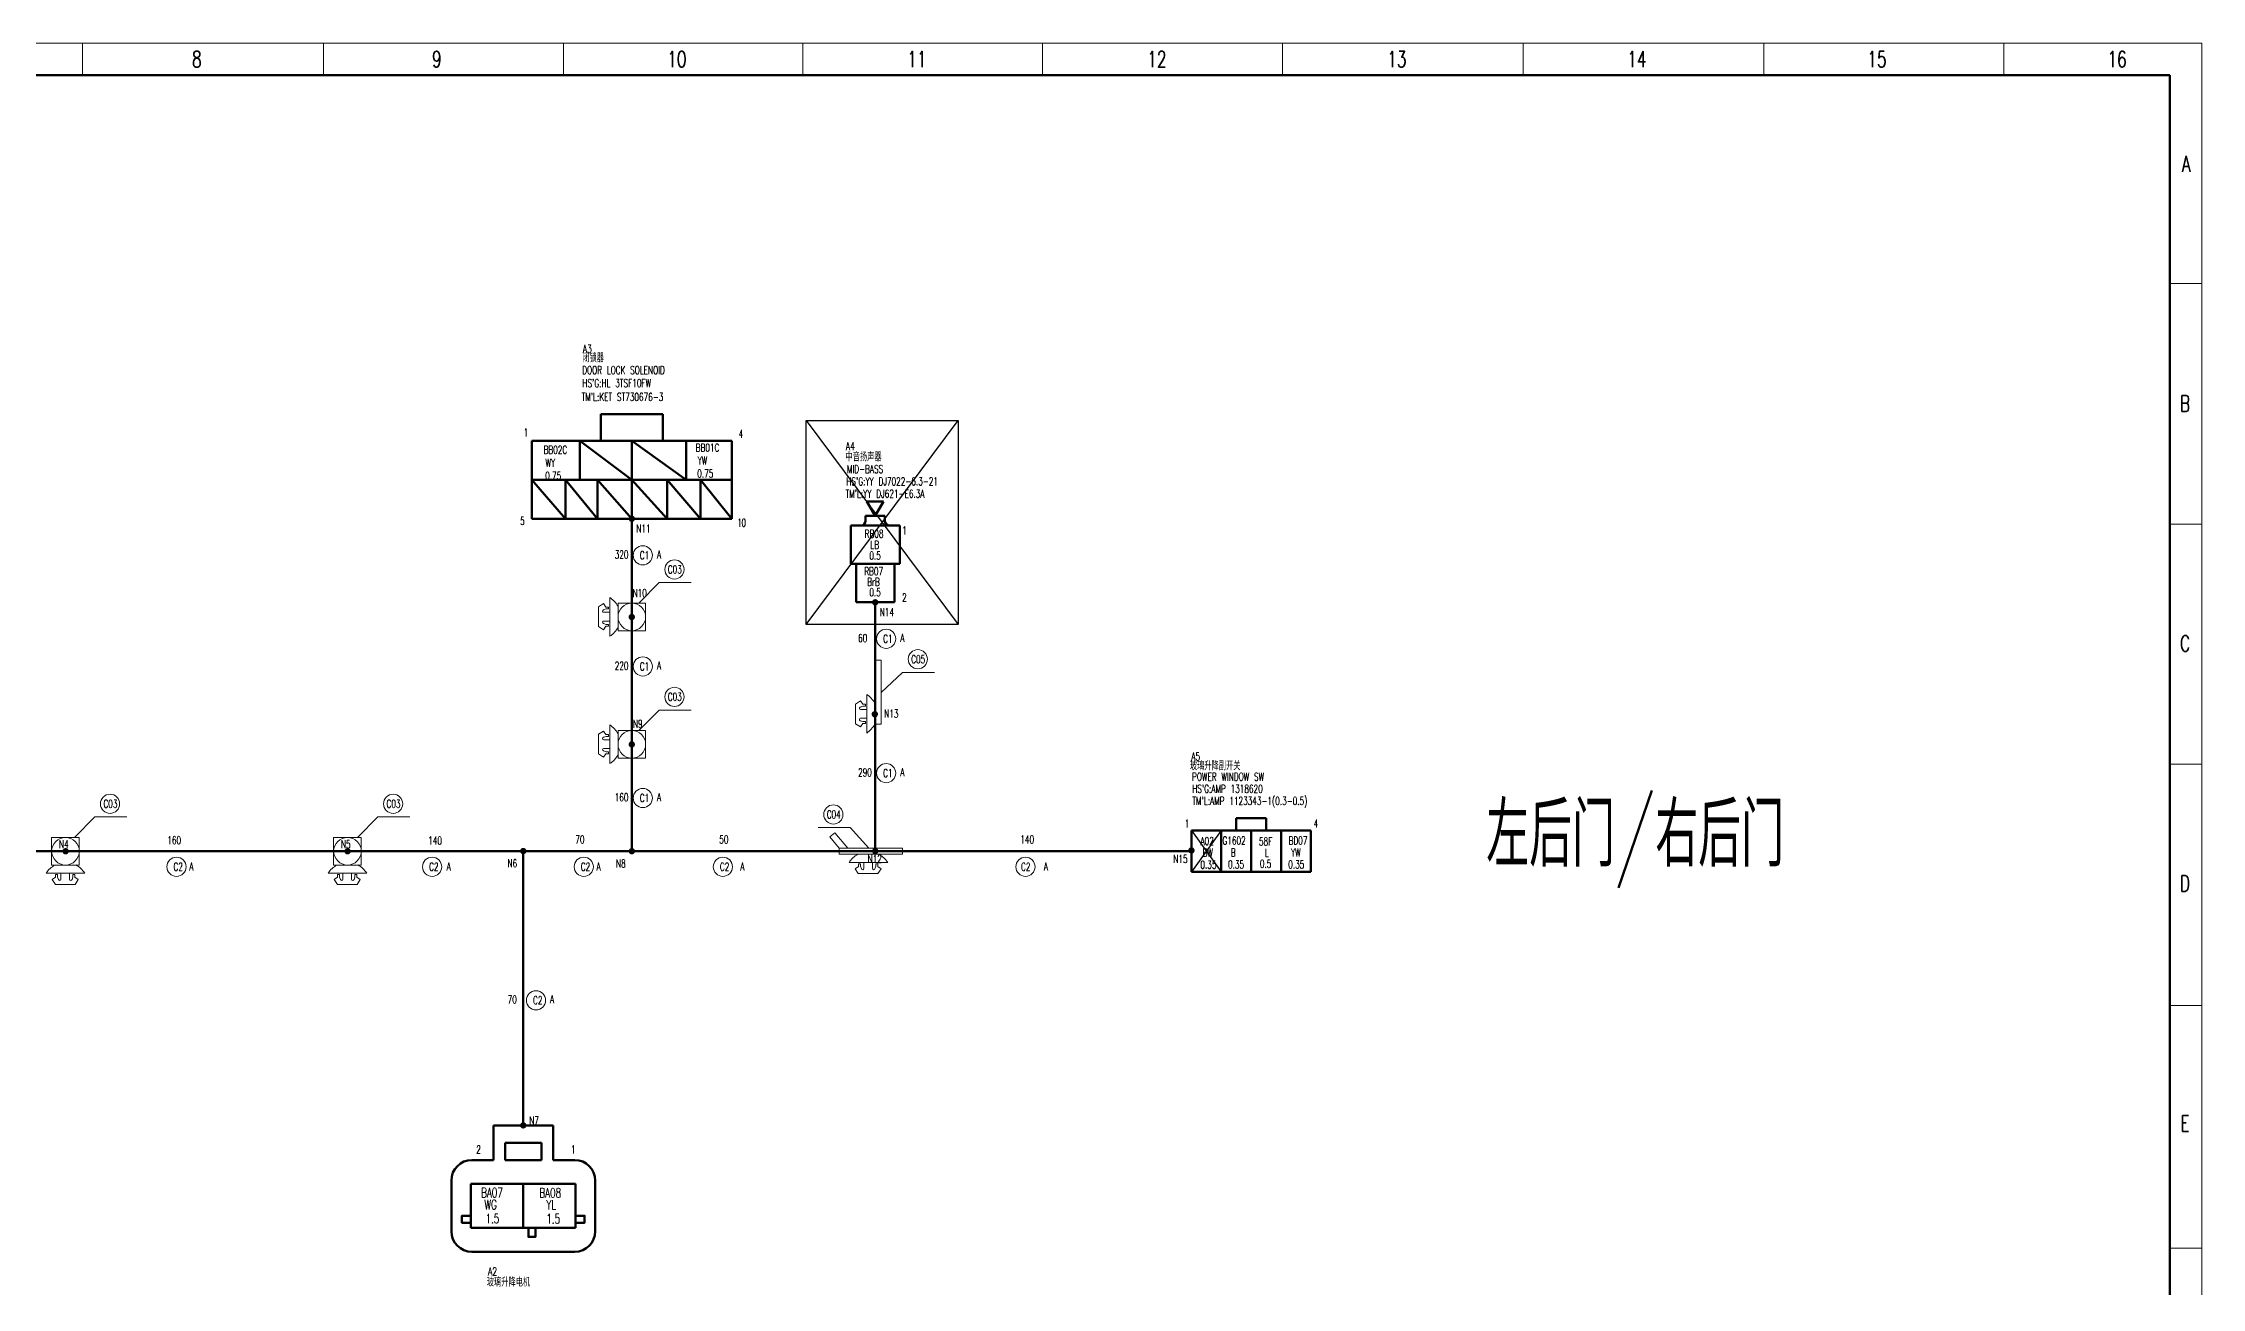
# Model space of a CAD drawing. Header units: millimetres. Extents: x 1089 to 2278, y 102 to 943.
# Drawn here: x 1603 to 2278, y 554 to 943 of the extents above; entities that cross this region are included whole.
import ezdxf
from ezdxf.enums import TextEntityAlignment as Align

# ---------------------------------------------------------------- set-up
doc = ezdxf.new("R2010")
doc.units = ezdxf.units.MM
for name, color, linetype, lineweight in [('0Filament', 7, 'Continuous', 20), ('2FRAME', 2, 'Continuous', 70), ('4CONTOUR', 4, 'Continuous', 50)]:
    doc.layers.add(name, color=color, linetype=linetype, lineweight=lineweight)
doc.styles.add('HZ', font='TXT', dxfattribs={"width": 0.7, "height": 4, "bigfont": 'HZTXT'})

msp = doc.modelspace()

# ---------------------------------------------------------------- hatches: boundary and pattern name
at = {"layer": '0Filament'}
h = msp.add_hatch(color=256, dxfattribs=at)
edge = h.paths.add_edge_path()
edge.add_arc((1787.044, 794.771), 1, 0, 360)
h = msp.add_hatch(color=256, dxfattribs=at)
edge = h.paths.add_edge_path()
edge.add_arc((1863.09, 768.676), 1, 0, 360)
h = msp.add_hatch(color=256, dxfattribs=at)
edge = h.paths.add_edge_path()
edge.add_arc((1787.03, 764.075), 1, -90, 270)
h = msp.add_hatch(color=256, dxfattribs=at)
edge = h.paths.add_edge_path()
edge.add_arc((1862.961, 733.7), 1, 90, 450, ccw=False)
h = msp.add_hatch(color=256, dxfattribs=at)
edge = h.paths.add_edge_path()
edge.add_arc((1787.03, 724.256), 1, -90, 270)
h = msp.add_hatch(color=256, dxfattribs=at)
edge = h.paths.add_edge_path()
edge.add_arc((1610.122, 690.858), 1, 0, 360)
h = msp.add_hatch(color=256, dxfattribs=at)
edge = h.paths.add_edge_path()
edge.add_arc((1698.232, 690.858), 1, 0, 360)
h = msp.add_hatch(color=256, dxfattribs=at)
edge = h.paths.add_edge_path()
edge.add_arc((1753.127, 690.925), 1, 0, 360)
h = msp.add_hatch(color=256, dxfattribs=at)
edge = h.paths.add_edge_path()
edge.add_arc((1787.044, 690.879), 1, 0, 360)
h = msp.add_hatch(color=256, dxfattribs=at)
edge = h.paths.add_edge_path()
edge.add_arc((1863.09, 690.879), 1, 0, 360)
h = msp.add_hatch(color=256, dxfattribs=at)
edge = h.paths.add_edge_path()
edge.add_arc((1961.91, 691.109), 1, 0, 360)
h = msp.add_hatch(color=256, dxfattribs=at)
edge = h.paths.add_edge_path()
edge.add_arc((1753.127, 605.168), 1, 0, 360)

# ---------------------------------------------------------------- linework, layer by layer
for p, q in [((1088.587, 943.429), (2277.587, 943.429)), ((1615.425, 943.455), (1615.425, 933.471)), ((1690.667, 943.429), (1690.667, 933.526)), ((1765.696, 943.427), (1765.696, 933.525)), ((1840.509, 943.429), (1840.509, 933.526)), ((1915.322, 943.427), (1915.322, 933.525)), ((1990.352, 943.429), (1990.352, 933.526)), ((2065.594, 943.455), (2065.594, 933.471)), ((2140.732, 943.429), (2140.732, 933.526)), ((2277.587, 102.429), (2277.587, 943.429)), ((1780.176, 770.165), (1780.176, 758.071)), ((1789.223, 768.436), (1795.607, 774.82)), ((1795.607, 774.82), (1805.607, 774.82)), ((1778.21, 768.265), (1776.665, 767.261)), ((1776.665, 761.118), (1776.665, 767.261)), ((1778.984, 766.592), (1778.157, 766.306)), ((1778.21, 768.265), (1778.943, 767.204)), ((1780.17, 765.548), (1778.285, 765.548)), ((1780.174, 762.831), (1778.285, 762.831)), ((1778.943, 767.204), (1779.758, 767.204)), ((1779.758, 766.592), (1778.984, 766.592)), ((1779.758, 767.204), (1779.758, 766.592)), ((1782.724, 759.796), (1782.724, 768.436)), ((1782.724, 768.436), (1791.364, 768.436)), ((1782.724, 767.41), (1782.724, 760.821)), ((1791.364, 768.436), (1791.364, 759.796)), ((1778.21, 760.114), (1776.665, 761.118)), ((1778.984, 761.787), (1778.157, 762.073)), ((1778.21, 760.114), (1778.943, 761.175)), ((1778.943, 761.175), (1779.758, 761.175)), ((1779.758, 761.787), (1778.984, 761.787)), ((1779.758, 761.175), (1779.758, 761.787)), ((1791.364, 759.796), (1782.724, 759.796)), ((1862.975, 750.62), (1864.911, 750.62)), ((1862.975, 730.568), (1862.975, 750.62)), ((1864.911, 730.568), (1864.911, 750.62)), ((1862.975, 743.97), (1862.975, 737.4)), ((1864.911, 740.497), (1871.653, 746.756)), ((1871.653, 746.756), (1881.653, 746.756)), ((1858.46, 737.864), (1856.915, 736.86)), ((1856.915, 736.86), (1856.915, 730.718)), ((1859.234, 736.191), (1858.408, 735.905)), ((1858.46, 737.864), (1859.193, 736.803)), ((1859.193, 736.803), (1860.008, 736.803)), ((1860.008, 736.191), (1859.234, 736.191)), ((1860.008, 736.803), (1860.008, 736.191)), ((1860.426, 727.813), (1860.426, 739.907)), ((1780.176, 730.347), (1780.176, 718.253)), ((1782.724, 719.977), (1782.724, 728.617)), ((1782.724, 728.617), (1791.364, 728.617)), ((1789.223, 728.617), (1795.607, 735.002)), ((1791.364, 728.617), (1791.364, 719.977)), ((1795.607, 735.002), (1805.607, 735.002)), ((1858.46, 729.714), (1856.915, 730.718)), ((1859.234, 731.386), (1858.408, 731.673)), ((1858.46, 729.714), (1859.193, 730.774)), ((1860.424, 735.147), (1858.535, 735.147)), ((1860.42, 732.43), (1858.535, 732.43)), ((1859.193, 730.774), (1860.008, 730.774)), ((1860.008, 731.386), (1859.234, 731.386)), ((1860.008, 730.774), (1860.008, 731.386)), ((1862.975, 730.568), (1864.911, 730.568)), ((1778.21, 728.446), (1776.665, 727.442)), ((1776.665, 721.299), (1776.665, 727.442)), ((1778.984, 726.773), (1778.157, 726.487)), ((1778.984, 721.968), (1778.157, 722.254)), ((1778.21, 728.446), (1778.943, 727.385)), ((1780.17, 725.729), (1778.285, 725.729)), ((1780.174, 723.012), (1778.285, 723.012)), ((1778.943, 727.385), (1779.758, 727.385)), ((1779.758, 726.773), (1778.984, 726.773)), ((1779.758, 721.968), (1778.984, 721.968)), ((1779.758, 727.385), (1779.758, 726.773)), ((1779.758, 721.356), (1779.758, 721.968)), ((1782.724, 727.592), (1782.724, 721.002)), ((1778.21, 720.295), (1776.665, 721.299)), ((1778.21, 720.295), (1778.943, 721.356)), ((1778.943, 721.356), (1779.758, 721.356)), ((1791.364, 719.977), (1782.724, 719.977)), ((1612.874, 695.192), (1619.259, 701.577)), ((1619.259, 701.577), (1629.259, 701.577)), ((1701.318, 695.192), (1707.702, 701.577)), ((1707.702, 701.577), (1717.702, 701.577)), ((1605.761, 695.192), (1614.401, 695.192)), ((1605.761, 686.552), (1605.761, 695.192)), ((1614.401, 695.192), (1614.401, 686.552)), ((1693.871, 695.192), (1702.511, 695.192)), ((1693.871, 686.552), (1693.871, 695.192)), ((1702.511, 695.192), (1702.511, 686.552)), ((1845.273, 698.235), (1855.273, 698.235)), ((1861.063, 691.851), (1855.273, 698.235)), ((1851.806, 689.915), (1851.806, 691.851)), ((1871.614, 691.851), (1851.806, 691.851)), ((1871.614, 689.915), (1851.806, 689.915)), ((1864.231, 689.915), (1857.661, 689.915)), ((1871.614, 691.851), (1871.614, 689.915)), ((1604.031, 684.004), (1616.125, 684.004)), ((1614.401, 686.552), (1605.761, 686.552)), ((1605.932, 682.037), (1606.993, 682.771)), ((1605.932, 682.037), (1606.936, 680.493)), ((1606.786, 686.552), (1613.375, 686.552)), ((1606.993, 682.771), (1606.993, 683.586)), ((1606.993, 683.586), (1607.605, 683.586)), ((1607.605, 683.586), (1607.605, 682.811)), ((1607.605, 682.811), (1607.891, 681.985)), ((1608.649, 683.998), (1608.649, 682.113)), ((1611.366, 684.002), (1611.366, 682.113)), ((1612.41, 682.811), (1612.123, 681.985)), ((1613.022, 683.586), (1612.41, 683.586)), ((1612.41, 683.586), (1612.41, 682.811)), ((1613.022, 682.771), (1613.022, 683.586)), ((1614.082, 682.037), (1613.022, 682.771)), ((1614.082, 682.037), (1613.078, 680.493)), ((1692.142, 684.004), (1704.236, 684.004)), ((1702.511, 686.552), (1693.871, 686.552)), ((1694.042, 682.037), (1695.103, 682.771)), ((1694.042, 682.037), (1695.047, 680.493)), ((1694.897, 686.552), (1701.486, 686.552)), ((1695.103, 682.771), (1695.103, 683.586)), ((1695.103, 683.586), (1695.715, 683.586)), ((1695.715, 683.586), (1695.715, 682.811)), ((1695.715, 682.811), (1696.001, 681.985)), ((1696.759, 683.998), (1696.759, 682.113)), ((1699.476, 684.002), (1699.476, 682.113)), ((1700.52, 682.811), (1700.234, 681.985)), ((1701.132, 683.586), (1700.52, 683.586)), ((1700.52, 683.586), (1700.52, 682.811)), ((1701.132, 682.771), (1701.132, 683.586)), ((1702.193, 682.037), (1701.132, 682.771)), ((1702.193, 682.037), (1701.189, 680.493)), ((1854.906, 687.366), (1867, 687.366)), ((1856.807, 685.4), (1857.867, 686.133)), ((1856.807, 685.4), (1857.811, 683.855)), ((1863.953, 683.855), (1857.811, 683.855)), ((1857.867, 686.133), (1857.867, 686.948)), ((1857.867, 686.948), (1858.479, 686.948)), ((1858.479, 686.948), (1858.479, 686.174)), ((1858.479, 686.174), (1858.766, 685.348)), ((1859.523, 687.36), (1859.523, 685.475)), ((1862.24, 687.364), (1862.24, 685.475)), ((1863.284, 686.174), (1862.998, 685.348)), ((1863.896, 686.948), (1863.284, 686.948)), ((1863.284, 686.948), (1863.284, 686.174)), ((1863.896, 686.133), (1863.896, 686.948)), ((1864.957, 685.4), (1863.896, 686.133)), ((1864.957, 685.4), (1863.953, 683.855)), ((1613.078, 680.493), (1606.936, 680.493)), ((1701.189, 680.493), (1695.047, 680.493)), ((2277.587, 642.601), (2267.685, 642.601)), ((2277.586, 566.759), (2267.683, 566.759))]:
    msp.add_line(p, q, dxfattribs=at)
at = {"layer": '0Filament', "lineweight": 20}
for p, q in [((2215.761, 943.427), (2215.761, 933.525)), ((2215.761, 933.525), (2215.761, 943.427)), ((2277.587, 943.429), (2267.685, 943.429)), ((2277.587, 943.429), (2267.685, 943.429)), ((2277.613, 868.291), (2267.629, 868.291)), ((2277.587, 793.152), (2267.685, 793.152)), ((2277.586, 718.123), (2267.683, 718.123))]:
    msp.add_line(p, q, dxfattribs=at)
at = {"layer": '0Filament', "ltscale": 0.5}
for p, q in [((1848.949, 695.378), (1850.451, 696.595)), ((1851.806, 691.851), (1848.949, 695.378)), ((1850.451, 696.595), (1854.556, 691.851))]:
    msp.add_line(p, q, dxfattribs=at)
at = {"layer": '0Filament'}
for centre, radius in [((1790.461, 783.369), 3), ((1800.355, 778.939), 3), ((1787.044, 764.116), 4.32), ((1866.507, 757.274), 3), ((1790.461, 748.627), 3), ((1876.401, 750.875), 3), ((1800.355, 739.121), 3), ((1787.044, 724.297), 4.32), ((1866.507, 715.277), 3), ((1624.007, 705.696), 3), ((1712.45, 705.696), 3), ((1790.461, 707.495), 3), ((1850.021, 702.354), 3), ((1610.081, 690.872), 4.32), ((1698.191, 690.872), 4.32), ((1644.766, 686.008), 3), ((1724.635, 686.008), 3), ((1772.025, 686.008), 3), ((1815.5, 686.008), 3), ((1910.043, 686.008), 3), ((1757.11, 644.266), 3)]:
    msp.add_circle(centre, radius, dxfattribs=at)
for centre, radius, start, end in [((1775.509, 763.293), 8.307, 29.710404, 55.819606), ((1778.285, 765.937), 0.39, 109.115017, 270), ((1778.285, 762.441), 0.39, 90, 250.884983), ((1775.779, 764.72), 7.971, 303.480926, 330.876273), ((1858.535, 735.537), 0.39, 109.115017, 270), ((1856.029, 733.259), 7.971, 29.123727, 56.519074), ((1775.509, 723.474), 8.307, 29.710404, 55.819606), ((1858.535, 732.041), 0.39, 90, 250.884983), ((1855.76, 734.685), 8.307, 304.180394, 330.289596), ((1778.285, 726.119), 0.39, 109.115017, 270), ((1778.285, 722.622), 0.39, 90, 250.884983), ((1775.779, 724.901), 7.971, 303.480926, 330.876273), ((1861.778, 682.7), 8.307, 119.710404, 145.819606), ((1860.352, 682.969), 7.971, 33.480926, 60.876273), ((1610.903, 679.337), 8.307, 119.710404, 145.819606), ((1608.259, 682.113), 0.39, 199.115017, 0), ((1611.755, 682.113), 0.39, 180, 340.884983), ((1609.477, 679.607), 7.971, 33.480926, 60.876273), ((1699.014, 679.337), 8.307, 119.710404, 145.819606), ((1696.37, 682.113), 0.39, 199.115017, 0), ((1699.866, 682.113), 0.39, 180, 340.884983), ((1697.587, 679.607), 7.971, 33.480926, 60.876273), ((1859.134, 685.475), 0.39, 199.115017, 0), ((1862.63, 685.475), 0.39, 180, 340.884983)]:
    msp.add_arc(centre, radius, start, end, dxfattribs=at)
at = {"layer": '2FRAME'}
for p in [(1098.587, 933.429), (2267.587, 112.429)]:
    msp.add_line(p, (2267.587, 933.429), dxfattribs=at)
at = {"layer": '4CONTOUR'}
for p, q in [((1796.728, 827.461), (1777.36, 827.461)), ((1777.36, 827.461), (1777.36, 819.151)), ((1796.728, 819.151), (1796.728, 827.461)), ((1755.849, 819.151), (1818.24, 819.151)), ((1755.849, 794.771), (1755.849, 819.151)), ((1770.814, 819.151), (1770.814, 806.961)), ((1770.814, 819.151), (1787.044, 806.961)), ((1777.36, 819.151), (1796.728, 819.151)), ((1787.044, 819.151), (1787.044, 806.961)), ((1787.044, 819.151), (1804.003, 806.961)), ((1804.003, 819.151), (1804.003, 806.961)), ((1818.24, 819.151), (1818.24, 794.771)), ((1755.849, 806.961), (1818.24, 806.961)), ((1755.849, 806.961), (1766.348, 794.771)), ((1766.348, 806.961), (1766.348, 794.771)), ((1766.348, 806.961), (1776.315, 794.771)), ((1776.315, 806.961), (1776.315, 794.771)), ((1776.315, 806.961), (1787.044, 794.771)), ((1787.044, 806.961), (1787.044, 794.771)), ((1787.044, 806.961), (1798.125, 794.771)), ((1798.125, 806.961), (1798.125, 794.771)), ((1798.125, 806.961), (1808.551, 794.771)), ((1808.551, 806.961), (1808.551, 794.771)), ((1808.551, 806.961), (1818.24, 794.771)), ((1865.669, 800.143), (1860.511, 800.143)), ((1860.511, 800.143), (1863.09, 795.676)), ((1863.09, 795.676), (1865.669, 800.143)), ((1818.24, 794.771), (1755.849, 794.771)), ((1787.044, 690.879), (1787.044, 794.771)), ((1855.425, 792.676), (1857.09, 792.676)), ((1855.425, 792.676), (1855.425, 780.676)), ((1869.09, 792.676), (1857.09, 792.676)), ((1866.09, 795.676), (1860.09, 795.676)), ((1860.09, 794.176), (1860.09, 795.676)), ((1866.09, 794.176), (1866.09, 795.676)), ((1869.09, 792.676), (1870.755, 792.676)), ((1870.755, 792.676), (1870.755, 780.676)), ((1855.425, 780.676), (1857.09, 780.676)), ((1869.09, 780.676), (1857.09, 780.676)), ((1857.09, 780.676), (1857.09, 768.676)), ((1869.09, 780.676), (1869.09, 768.676)), ((1869.09, 780.676), (1870.755, 780.676)), ((1869.09, 768.676), (1857.09, 768.676)), ((1863.09, 690.879), (1863.09, 768.676)), ((1961.869, 697.373), (1971.212, 697.373)), ((1961.869, 697.373), (1961.869, 684.477)), ((1971.212, 697.373), (1971.212, 684.477)), ((1971.212, 697.373), (1980.556, 697.373)), ((1975.884, 697.373), (1975.884, 701.235)), ((1975.884, 701.235), (1985.227, 701.235)), ((1980.556, 697.373), (1980.556, 684.477)), ((1980.556, 697.373), (1989.899, 697.373)), ((1985.227, 697.373), (1985.227, 701.235)), ((1989.899, 697.373), (1989.899, 684.477)), ((1989.899, 697.373), (1999.243, 697.373)), ((1999.243, 697.373), (1999.243, 684.477)), ((1961.869, 690.925), (1292.061, 690.925)), ((1753.127, 690.925), (1753.127, 605.168)), ((1961.869, 684.477), (1999.243, 684.477)), ((1762.459, 605.168), (1743.795, 605.168)), ((1743.795, 605.168), (1743.795, 594.338)), ((1762.459, 605.168), (1762.459, 594.338)), ((1743.795, 594.338), (1737.05, 594.342)), ((1747.469, 599.669), (1758.786, 599.669)), ((1747.469, 599.669), (1747.469, 594.338)), ((1747.469, 594.338), (1758.786, 594.338)), ((1758.786, 599.669), (1758.786, 594.338)), ((1762.459, 594.342), (1769.205, 594.342)), ((1730.65, 587.942), (1730.65, 572.071)), ((1736.789, 586.876), (1769.465, 586.876)), ((1736.789, 586.876), (1736.789, 573.136)), ((1753.127, 586.876), (1753.127, 573.136)), ((1769.465, 573.136), (1769.465, 586.876)), ((1775.605, 587.942), (1775.605, 572.071)), ((1769.465, 573.136), (1736.789, 573.136)), ((1769.205, 565.671), (1737.05, 565.671))]:
    msp.add_line(p, q, dxfattribs=at)
for points in [[(1736.789, 576.926), (1733.966, 576.926), (1733.966, 574.756), (1736.789, 574.756)], [(1769.465, 576.926), (1772.288, 576.926), (1772.288, 574.756), (1769.465, 574.756)], [(1756.925, 573.136), (1756.925, 570.314), (1754.754, 570.314), (1754.754, 573.136)]]:
    msp.add_lwpolyline(points, dxfattribs=at)
for centre, radius, start, end in [((1858.59, 794.176), 1.5, 270, 0), ((1867.59, 794.176), 1.5, 180, 270), ((1737.05, 587.942), 6.4, 90, 180), ((1769.205, 587.942), 6.4, 0, 90), ((1737.05, 572.071), 6.4, 180, 270), ((1769.205, 572.071), 6.4, 270, 0)]:
    msp.add_arc(centre, radius, start, end, dxfattribs=at)
at = {"layer": 'Defpoints', "color": 1, "lineweight": -2}
for p, q in [((1841.547, 825.509), (1889.017, 761.79)), ((1841.547, 761.79), (1889.017, 825.509)), ((1971.212, 697.373), (1961.869, 684.477))]:
    msp.add_line(p, q, dxfattribs=at)
at = {"layer": 'Defpoints', "color": 1, "lineweight": 30}
msp.add_line((1961.869, 697.373), (1971.212, 684.477), dxfattribs=at)
at = {"layer": 'Defpoints', "color": 1, "lineweight": -2}
msp.add_lwpolyline([(1841.547, 825.509), (1889.017, 825.509), (1889.017, 761.79), (1841.547, 761.79)], close=True, dxfattribs=at)

# ---------------------------------------------------------------- texts
at = {"layer": '0Filament', "style": 'HZ'}
for s, width, p in [('闭锁器', 0.67, (1771.554, 843.741)), ("HS'G:HL 3TSF10FW", 0.67, (1771.601, 835.959)), ("TM'L:KET ST730676-3", 0.67, (1771.341, 831.605)), ('1', 0.618, (1753.319, 820.506)), ('4', 0.618, (1820.475, 820.042)), ('中音扬声器', 0.67, (1853.787, 812.794)), ("TM'L:YY DJ621-E6.3A", 0.67, (1853.81, 801.381)), ("HS'G:YY DJ7022-6.3-21", 0.67, (1854.08, 805.228)), ('5', 0.618, (1752.2, 792.866)), ('N11', 0.67, (1788.464, 790.459)), ('10', 0.618, (1820.045, 792.305)), ('320', 0.67, (1781.696, 782.343)), ('C1', 0.67, (1789.523, 782.134)), ('A', 0.67, (1794.904, 782.403)), ('C03', 0.67, (1798.291, 777.705)), ('N10', 0.67, (1787.27, 770.309)), ('N14', 0.67, (1864.51, 764.364)), ('60', 0.67, (1857.742, 756.249)), ('C1', 0.67, (1865.568, 756.039)), ('A', 0.67, (1870.949, 756.309)), ('220', 0.67, (1781.696, 747.601)), ('C1', 0.67, (1789.523, 747.392)), ('A', 0.67, (1794.904, 747.661)), ('C05', 0.67, (1874.337, 749.641)), ('C03', 0.67, (1798.291, 737.886)), ('N9', 0.67, (1787.386, 729.47)), ('N13', 0.67, (1865.892, 732.63)), ('A5', 0.67, (1961.872, 719.263)), ('290', 0.67, (1857.742, 714.251)), ('C1', 0.67, (1865.568, 714.042)), ('A', 0.67, (1870.949, 714.311)), ('玻璃升降副开关', 0.67, (1961.404, 716.216)), ('160', 0.67, (1781.696, 706.47)), ('C1', 0.67, (1789.523, 706.261)), ('A', 0.67, (1794.904, 706.53)), ("TM'L:AMP 1123343-1(0.3-0.5) ", 0.67, (1962.193, 705.358)), ("HS'G:AMP 1318620", 0.67, (1962.152, 709.131)), ('C03', 0.67, (1621.943, 704.461)), ('C03', 0.67, (1710.386, 704.461)), ('C04', 0.67, (1847.957, 701.12)), ('160', 0.67, (1641.881, 693.054)), ('140', 0.67, (1723.398, 692.947)), ('70', 0.67, (1769.404, 693.299)), ('50', 0.67, (1814.366, 693.299)), ('140', 0.67, (1908.438, 693.299)), ('1', 0.618, (1959.842, 698.264)), ('4', 0.618, (2000.119, 698.264)), ('N4', 0.67, (1608.051, 691.805)), ('N5', 0.67, (1696.161, 691.805)), ('N6', 0.67, (1748.189, 685.844)), ('N8', 0.67, (1782.106, 685.798)), ('N12', 0.67, (1860.721, 687.23)), ('N15', 0.67, (1956.252, 687.23)), ('C2', 0.67, (1643.827, 684.773)), ('A', 0.67, (1648.791, 684.809)), ('C2', 0.67, (1723.696, 684.773)), ('A', 0.67, (1729.195, 684.809)), ('C2', 0.67, (1771.086, 684.773)), ('A', 0.67, (1775.987, 684.809)), ('C2', 0.67, (1814.561, 684.773)), ('A', 0.67, (1820.949, 684.809)), ('C2', 0.67, (1908.661, 684.773)), ('A', 0.67, (1915.762, 684.809)), ('70', 0.67, (1748.257, 643.27)), ('C2', 0.67, (1756.171, 643.031)), ('A', 0.67, (1761.465, 643.33)), ('N7', 0.67, (1754.997, 605.484)), ('2', 0.67, (1738.435, 596.391)), ('1', 0.67, (1768.055, 596.391)), ('玻璃升降电机', 0.67, (1741.712, 554.828))]:
    msp.add_text(s, height=2.5, dxfattribs=dict(at, width=width)).set_placement(p)
at = {"layer": '0Filament', "style": 'HZ', "width": 0.67}
for s, p in [('DOOR LOCK SOLENOID', (1771.542, 842.508)), ('MID-BASS', (1854.254, 811.587)), ('POWER WINDOW SW', (1962.091, 715.416))]:
    msp.add_text(s, height=2.5, dxfattribs=at).set_placement(p, align=Align.TOP_LEFT)
at = {"layer": '0Filament', "color": 3, "style": 'HZ', "width": 0.67}
for s, height, p in [('BB02C', 2.5, (1759.465, 815.094)), ('BB01C', 2.5, (1807, 815.763)), ('0.75', 2.5, (1759.953, 807.004)), ('WY ', 2.5, (1760.063, 811.061)), ('YW', 2.5, (1807.597, 811.73)), ('0.75', 2.5, (1807.488, 807.673)), ('G1602', 2.5, (1971.586, 692.942)), ('58F', 2.5, (1982.989, 692.67)), ('BD07', 2.5, (1992.267, 692.942)), ('B', 2.5, (1974.206, 689.203)), ('0.5', 2.5, (1983.269, 685.714)), ('L', 2.5, (1984.814, 689.156)), ('YW', 2.5, (1993.026, 689.203)), ('0.35', 2.5, (1973.334, 685.485)), ('0.35', 2.5, (1992.153, 685.485)), ('BA07', 3, (1739.935, 582.666)), ('WG', 3, (1740.986, 578.921)), ('BA08', 3, (1758.139, 582.578)), ('YL', 3, (1760.324, 578.833)), ('1.5', 3, (1741.331, 574.576)), ('1.5', 3, (1760.328, 574.487))]:
    msp.add_text(s, height=height, dxfattribs=at).set_placement(p)
at = {"layer": '0Filament', "color": 0, "style": 'HZ', "width": 0.67}
for s, p in [('RB08', (1859.795, 788.867)), ('0.5', (1861.257, 782.024)), ('LB', (1861.56, 785.407)), ('RB07', (1859.664, 777.108)), ('BrB', (1860.576, 773.815)), ('0.5', (1861.257, 770.586)), ('A02', (1964.734, 692.803)), ('BW', (1965.376, 689.221)), ('0.35', (1964.696, 685.412))]:
    msp.add_text(s, height=2.5, dxfattribs=at).set_placement(p)
at = {"layer": '0Filament', "color": 1, "style": 'HZ', "width": 0.67}
msp.add_text('左后门/右后门', height=20, dxfattribs=at).set_placement((2054.025, 686.063))
at = {"layer": '0Filament', "style": 'HZ'}
for s, insert, char_height, width, attachment_point in [('8', (1651.108, 938.437), 5, 50, 5), ('9', (1726.108, 938.437), 5, 50, 5), ('10', (1801.108, 938.437), 5, 50, 5), ('11', (1876.108, 938.437), 5, 50, 5), ('12', (1951.108, 938.437), 5, 50, 5), ('13', (2026.108, 938.437), 5, 50, 5), ('14', (2101.108, 938.437), 5, 50, 5), ('A3', (1771.724, 849.135), 2.5, 39.54279, 1), ('A4', (1853.91, 818.758), 2.5, 39.54279, 1), ('1', (1871.482, 792.349), 2.5, 2.01299, 1), ('2', (1871.482, 771.449), 2.5, 2.01299, 1), ('E', (2272.37, 605.807), 5, 50, 5), ('A2', (1742.104, 560.762), 2.5, 39.54279, 1)]:
    msp.add_mtext(s, dxfattribs=dict(at, insert=insert, char_height=char_height, width=width, attachment_point=attachment_point))
at = {"layer": '0Filament', "lineweight": 20, "char_height": 5, "width": 50, "attachment_point": 5, "style": 'HZ'}
for s, insert in [('15', (2176.108, 938.437)), ('16', (2251.108, 938.437)), ('A', (2272.748, 905.718)), ('B', (2272.37, 830.807)), ('C', (2272.37, 755.807)), ('D', (2272.37, 680.807))]:
    msp.add_mtext(s, dxfattribs=dict(at, insert=insert))

doc.saveas('drawing.dxf')
